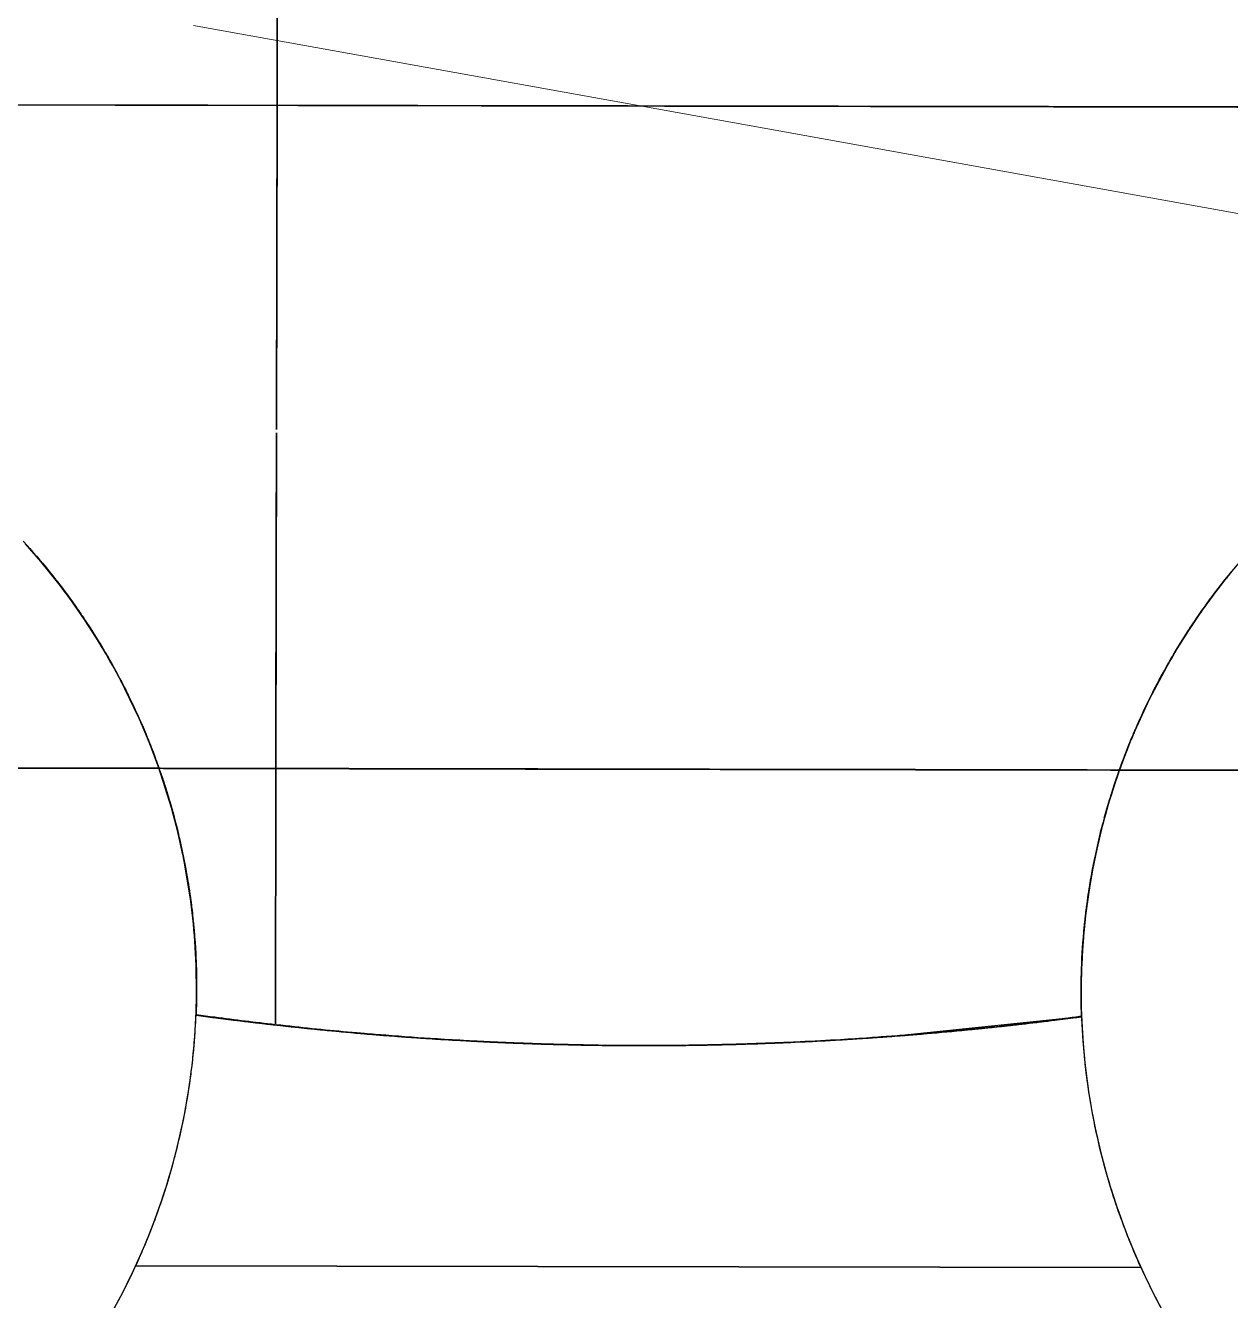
# Model space of a CAD drawing. Header units: metres. Extents: x -1147 to -802, y 5 to 567.
# Drawn here: x -995.61 to -994.52, y 508.175 to 509.328 of the extents above; entities that cross this region are included whole.
import ezdxf

# ---------------------------------------------------------------- set-up
doc = ezdxf.new("R2010")
doc.units = ezdxf.units.M
doc.layers.add('A-GENM', color=7, linetype='Continuous', lineweight=35)

# ---------------------------------------------------------------- blocks, each defined once
blk = doc.blocks.new('T2DPAA-T2D-PWA-SU-M2D-000002_dwg-40815123-DRG-2873010 - GENERAL ARRANGEMENT PLAN')
at = {"color": 7, "lineweight": 18, "true_color": 0xf0f0f0}
for p, q in [((-192.5016, 1034.9392), (-192.5351, 1035.3483)), ((-192.4275, 1034.0349), (-192.5016, 1034.9392))]:
    blk.add_line(p, q, dxfattribs=at)
blk = doc.blocks.new('T2DPAA-T2D-PWA-SU-M2D-000100_Survey_rvt-1-DRG-2873010 - GENERAL ARRANGEMENT PLAN')
at = {"color": 254, "lineweight": 18, "true_color": 0xe1e1e1, "rotation": 75.11694444444437}
blk.add_blockref('T2DPAA-T2D-PWA-SU-M2D-000002_dwg-40815123-DRG-2873010 - GENERAL ARRANGEMENT PLAN', (-45.8213, 429.4778), dxfattribs=at)
blk = doc.blocks.new('T2DPAA-T2D-C3S-RW-M2D-100010_dwg-40802999-DRG-2873010 - GENERAL ARRANGEMENT PLAN')
at = {"color": 254, "lineweight": 25, "true_color": 0xe1e1e1}
blk.add_line((27.0903, -642.1642), (26.5806, -640.2328), dxfattribs=at)
blk = doc.blocks.new('T2DPAA-T2D-PWC-RW-M2D-100010_RoadDesign_rvt-1-DRG-2873010 - GENERAL ARRANGEMENT PLAN')
at = {"color": 254, "lineweight": 18, "true_color": 0xe3e3e3, "rotation": 75.11694444444437}
blk.add_blockref('T2DPAA-T2D-C3S-RW-M2D-100010_dwg-40802999-DRG-2873010 - GENERAL ARRANGEMENT PLAN', (-1722.337, 648.0105), dxfattribs=at)
blk = doc.blocks.new('Foundations-Piles - Px-1200-66435316-DRG-2873010 - GENERAL ARRANGEMENT PLAN')
at = {"layer": 'A-GENM', "color": 9, "lineweight": 25, "true_color": 0xbebebe}
for start, end in [(90, 98.1818), (90.4895, 94.9444), (90.164, 90.4895), (85.2605, 90), (86.7848, 89.6375), (98.1818, 106.3636), (98.5825, 103.1376), (98.3596, 98.5825), (94.9444, 97.7989), (85.2605, 86.7848), (82.3965, 85.2605), (81.8182, 85.2605), (81.9684, 82.3965), (73.6364, 81.8182), (78.6446, 81.4775), (74.3033, 78.6446), (103.1376, 105.9618), (73.7727, 74.3033), (106.3636, 114.5455), (106.6753, 114.5063), (65.4545, 73.6364), (70.5164, 73.319), (66.2101, 70.5164), (114.5455, 122.7273), (115.2366, 122.3499), (114.5455, 115.2366), (65.6922, 66.2101), (122.7273, 130.9091), (122.7273, 125.0334), (122.3499, 122.7273), (125.0334, 180), (130.9091, 139.0909)]:
    blk.add_arc((0, 0), 0.6, start, end, dxfattribs=at)
at = {"layer": 'A-GENM', "color": 254, "lineweight": 25, "true_color": 0xd1d1d1}
for start, end in [(89.6375, 90), (97.7989, 98.1818), (81.4775, 81.8182), (105.9618, 106.3636), (73.319, 73.6364), (65.4545, 65.6922)]:
    blk.add_arc((0, 0), 0.6, start, end, dxfattribs=at)
blk = doc.blocks.new('Foundations-Piles - Px-1200-64673918-DRG-2873010 - GENERAL ARRANGEMENT PLAN')
at = {"layer": 'A-GENM', "color": 9, "lineweight": 25, "true_color": 0xbebebe}
for start, end in [(180, 261.0336), (319.0909, 327.2727), (324.9441, 326.8731), (320.7483, 324.9441), (319.1452, 320.7483), (310.9091, 319.0909), (316.8556, 318.9453), (312.8224, 316.8556), (310.9743, 312.6632), (304.287, 310.9091), (308.9543, 310.7377), (304.5777, 308.768), (302.7273, 304.287), (302.8036, 304.287), (304.287, 304.5777), (294.5455, 302.7273), (300.681, 302.531), (296.4918, 300.681), (294.633, 296.4729), (286.3636, 294.5455), (292.5945, 294.325), (288.4054, 292.5945), (253.6364, 261.8182), (278.1818, 286.3636), (284.5086, 286.12), (286.4625, 288.4054), (280.1511, 284.5086), (261.0336, 261.8182), (261.8182, 264.2124), (261.8182, 270), (264.2124, 268.889), (270, 278.1818), (270, 272.219), (272.219, 276.7535), (276.7535, 278.1818), (278.1818, 280.1511), (268.889, 270)]:
    blk.add_arc((0, 0), 0.6, start, end, dxfattribs=at)
at = {"layer": 'A-GENM', "color": 254, "lineweight": 25, "true_color": 0xd1d1d1}
blk.add_arc((0, 0), 0.6, 286.12, 286.3636, dxfattribs=at)
blk = doc.blocks.new('Shotcrete Adaptive v1 - 1200 Dia Pile _ 2_000 Spacing-61394272-DRG-2873010 - GENERAL ARRANGEMENT PLAN')
at = {"layer": 'A-GENM', "color": 9, "lineweight": 25, "true_color": 0xbebebe}
for p, q in [((-0.4546, 0.25), (0.4546, 0.25)), ((0.4546, 0.25), (-0.4546, 0.25))]:
    blk.add_line(p, q, dxfattribs=at)
at = {"layer": 'A-GENM', "color": 254, "lineweight": 25, "true_color": 0xd1d1d1}
blk.add_line((0.1869, 0.0442), (0.1837, 0.0444), dxfattribs=at)
at = {"layer": 'A-GENM', "color": 9, "lineweight": 25, "true_color": 0xbebebe}
for centre, radius, start, end in [((-1, 0), 0.6, 20.2506, 24.6243), ((-1, 0), 0.6, 20.2506, 24.6243), ((1, 0), 0.6, 155.3757, 156.256), ((1, 0), 0.6, 155.3757, 156.256), ((1, 0), 0.6, 156.256, 159.4284), ((1, 0), 0.6, 156.256, 159.4284), ((-1, 0), 0.6, 17.7103, 20.2506), ((-1, 0), 0.6, 17.7103, 20.2506), ((1, 0), 0.6, 159.4284, 164.1122), ((1, 0), 0.6, 159.4284, 162.8466), ((-1, 0), 0.6, 10.4552, 17.5708), ((-1, 0), 0.6, 17.1534, 17.5708), ((-1, 0), 0.6, 10.4552, 17.1534), ((1, 0), 0.6, 162.8466, 164.1122), ((1, 0), 0.6, 164.1122, 164.5901), ((1, 0), 0.6, 164.1122, 164.5901), ((1, 0), 0.6, 165.2053, 167.4341), ((1, 0), 0.6, 165.2053, 167.4341), ((1, 0), 0.6, 167.4341, 171.9769), ((1, 0), 0.6, 167.4341, 170.3175), ((-1, 0), 0.6, 9.7254, 10.4552), ((-1, 0), 0.6, 9.7254, 10.4552), ((-1, 0), 0.6, 2.2116, 9.6825), ((-1, 0), 0.6, 2.2116, 9.6825), ((1, 0), 0.6, 170.3175, 171.9769), ((1, 0), 0.6, 171.9769, 173.3931), ((1, 0), 0.6, 171.9769, 173.3931), ((1, 0), 0.6, 173.7282, 175.3656), ((1, 0), 0.6, 173.7282, 175.3656), ((1, 0), 0.6, 173.41, 173.6668), ((1, 0), 0.6, 173.41, 173.6668), ((0, -2.95), 3, 91.5342, 94.6025), ((0, -2.95), 3, 91.3583, 91.6835), ((0, -2.95), 3, 88.4658, 91.5342), ((0, -2.95), 3, 88.3166, 88.6417), ((0, -2.95), 3, 85.3975, 88.4658), ((1, 0), 0.6, 175.3656, 177.7884), ((1, 0), 0.6, 175.3656, 177.7884), ((0, -2.95), 3, 94.6025, 97.6709), ((0, -2.95), 3, 94.376, 94.7409), ((0, -2.95), 3, 85.2592, 85.6256), ((0, -2.95), 3, 82.3291, 85.3975), ((0, -2.95), 3, 97.3435, 97.6709), ((0, -2.95), 3, 82.3291, 82.6565)]:
    blk.add_arc(centre, radius, start, end, dxfattribs=at)
at = {"layer": 'A-GENM', "color": 254, "lineweight": 25, "true_color": 0xd1d1d1}
for start, end in [(92.1103, 93.2986), (91.6835, 92.1083), (91.0757, 91.3583), (90.723, 91.0757), (89.8008, 90.7115), (88.6417, 89.8008), (87.8921, 88.3166), (87.7667, 87.8901), (87.2324, 87.7667), (86.4919, 87.1964), (94.8905, 96.2933), (94.7409, 94.8881), (94.2007, 94.3743), (93.5177, 94.1924), (93.2986, 93.5084), (85.6256, 86.4279), (85.1133, 85.2592), (84.4419, 85.1097), (83.708, 84.4419), (96.3064, 97.3435), (82.6565, 83.6899)]:
    blk.add_arc((0, -2.95), 3, start, end, dxfattribs=at)
blk = doc.blocks.new('StitchPour_RS39A_05 - StitchPour_RS39A_05-60503718-DRG-2873010 - GENERAL ARRANGEMENT PLAN')
at = {"layer": 'A-GENM', "color": 253, "lineweight": 25, "true_color": 0xa3a3a3}
for points, knots in [([(109.2938, -4.762), (109.3502, -4.9756), (109.4629, -5.4027), (109.6883, -6.2568), (109.97, -7.3246), (110.3081, -8.6059), (110.6461, -9.8872), (110.9842, -11.1684), (111.2401, -12.1381), (111.3833, -12.6808), (111.4138, -12.7963)], [0, 0, 0, 0, 0.0208333, 0.0416667, 0.0833333, 0.125, 0.1666667, 0.2083333, 0.25, 0.2612735, 0.2612735, 0.2612735, 0.2612735]), ([(110.8339, -12.9504), (110.8034, -12.8347), (110.6038, -12.0783), (110.3197, -11.0016), (109.9816, -9.7203), (109.728, -8.7592), (109.4744, -7.7982), (109.2209, -6.8372), (108.9673, -5.8762), (108.7982, -5.2355), (108.7137, -4.9151)], [0.7387138, 0.7387138, 0.7387138, 0.7387138, 0.75, 0.8125, 0.84375, 0.875, 0.90625, 0.9375, 0.96875, 1, 1, 1, 1])]:
    blk.add_open_spline(points, degree=3, knots=knots, dxfattribs=at)
at = {"layer": 'A-GENM', "color": 9, "lineweight": 25, "true_color": 0xbebebe}
for points in [[(110.6461, -9.8872), (110.6532, -9.9139), (110.6603, -9.9406), (110.6673, -9.9673)], [(110.0661, -10.0406), (110.0703, -10.0567), (110.0746, -10.0728), (110.0788, -10.0889)], [(110.1161, -10.2301), (110.2121, -10.5941), (110.3082, -10.958), (110.4042, -11.322)], [(110.8807, -10.7759), (110.9152, -10.9067), (110.9497, -11.0376), (110.9842, -11.1684)]]:
    blk.add_open_spline(points, degree=3, dxfattribs=at)
at = {"layer": 'A-GENM', "color": 253, "lineweight": 25, "true_color": 0xa3a3a3}
for points in [[(110.6673, -9.9673), (110.7384, -10.2369), (110.8095, -10.5064), (110.8807, -10.7759)], [(110.0788, -10.0889), (110.0913, -10.136), (110.1037, -10.1831), (110.1161, -10.2301)]]:
    blk.add_open_spline(points, degree=3, dxfattribs=at)
blk = doc.blocks.new('T2DPAA-T2D-C3S-RS-M3D-100334_rvt-1-DRG-2873010 - GENERAL ARRANGEMENT PLAN')
at = {"layer": 'A-GENM', "color": 9, "lineweight": 25, "true_color": 0xbebebe}
for p, q in [((-1095.8124, 509.2558), (-1095.8121, 509.4558)), ((-1095.8121, 509.4558), (-1095.8124, 509.2558)), ((-1095.813, 508.9625), (-1095.8124, 509.2558)), ((-1095.8124, 509.2558), (-1095.813, 508.9625)), ((-1095.8135, 508.6558), (-1095.813, 508.9595)), ((-1095.813, 508.9595), (-1095.8135, 508.6558)), ((-1096.026, 508.8432), (-1096.0399, 508.8592)), ((-1094.9507, 508.8321), (-1094.9277, 508.8587)), ((-1096.0097, 508.823), (-1096.026, 508.8432)), ((-1095.9989, 508.8085), (-1096.0097, 508.823)), ((-1094.9586, 508.822), (-1094.9536, 508.8284)), ((-1094.9536, 508.8284), (-1094.9508, 508.8318)), ((-1094.9805, 508.7921), (-1094.9603, 508.8199)), ((-1095.9868, 508.7911), (-1095.9989, 508.8085)), ((-1095.9762, 508.7748), (-1095.9862, 508.7902)), ((-1095.0004, 508.761), (-1094.9805, 508.7921)), ((-1095.0234, 508.7187), (-1095.0053, 508.7525)), ((-1095.0053, 508.7525), (-1095.0017, 508.7587)), ((-1095.9374, 508.7018), (-1095.9543, 508.7366)), ((-1095.8134, 508.7223), (-1095.8134, 508.6884)), ((-1095.8134, 508.6884), (-1095.8134, 508.7223)), ((-1095.0396, 508.683), (-1095.0234, 508.7187)), ((-1095.0419, 508.6772), (-1095.0396, 508.683)), ((-1095.0504, 508.6549), (-1095.0419, 508.6772)), ((-1095.9193, 508.6564), (-1095.9203, 508.6592)), ((-1095.9079, 508.6204), (-1095.9193, 508.6564)), ((-1095.8135, 508.6558), (-1095.8139, 508.425)), ((-1095.8139, 508.425), (-1095.8135, 508.6558)), ((-1095.8139, 508.425), (-1095.8135, 508.6558)), ((-1095.8135, 508.6558), (-1095.8139, 508.425)), ((-1095.0555, 508.6398), (-1095.0504, 508.6549)), ((-1095.0641, 508.6113), (-1095.0555, 508.6398)), ((-1095.0659, 508.6045), (-1095.065, 508.6076)), ((-1095.8906, 508.5376), (-1095.8974, 508.5775)), ((-1095.0816, 508.5193), (-1095.0762, 508.557)), ((-1095.8856, 508.4794), (-1095.8863, 508.4939)), ((-1095.8852, 508.4532), (-1095.8855, 508.4776)), ((-1095.085, 508.438), (-1095.0849, 508.4718)), ((-1095.8857, 508.4328), (-1095.8852, 508.4532)), ((-1095.8498, 508.4281), (-1095.8857, 508.4328)), ((-1095.2564, 508.4136), (-1095.0848, 508.4314)), ((-1095.0848, 508.4314), (-1095.0849, 508.4347)), ((-1095.8139, 508.4239), (-1095.8498, 508.4281)), ((-1095.8139, 508.4239), (-1095.7758, 508.4199)), ((-1095.7758, 508.4199), (-1095.6722, 508.4114)), ((-1095.6722, 508.4114), (-1095.6318, 508.4091)), ((-1095.6318, 508.4091), (-1095.6022, 508.4077)), ((-1095.6022, 508.4077), (-1095.4957, 508.4053)), ((-1095.4957, 508.4053), (-1095.4491, 508.4054)), ((-1095.4491, 508.4054), (-1095.4289, 508.4057)), ((-1095.4289, 508.4057), (-1095.3126, 508.4099)), ((-1095.3126, 508.4099), (-1095.2665, 508.4128)), ((-1095.2665, 508.4128), (-1095.2564, 508.4136))]:
    blk.add_line(p, q, dxfattribs=at)
at = {"layer": 'A-GENM', "color": 254, "lineweight": 25, "true_color": 0xd1d1d1}
for p, q in [((-1095.8123, 509.3563), (-1095.8124, 509.2558)), ((-1095.8124, 509.2558), (-1095.8123, 509.3563)), ((-1095.813, 508.9595), (-1095.813, 508.9214)), ((-1095.813, 508.9214), (-1095.813, 508.9595)), ((-1095.8132, 508.7999), (-1095.8134, 508.7223)), ((-1095.8134, 508.7223), (-1095.8132, 508.7999)), ((-1095.8134, 508.6884), (-1095.8135, 508.657)), ((-1095.8135, 508.657), (-1095.8134, 508.6884))]:
    blk.add_line(p, q, dxfattribs=at)
at = {"layer": 'A-GENM', "color": 254, "lineweight": 25, "true_color": 0xd1d1d1, "flags": 128}
for points in [[(-1095.8124, 509.2558), (-1095.8127, 509.1232), (-1095.8129, 508.9644)], [(-1095.8129, 508.9644), (-1095.8127, 509.1232), (-1095.8124, 509.2558)], [(-1095.813, 508.9213), (-1095.8131, 508.8901), (-1095.8132, 508.8018)], [(-1095.8132, 508.8018), (-1095.8131, 508.8901), (-1095.813, 508.9213)]]:
    blk.add_lwpolyline(points, dxfattribs=at)
at = {"layer": 'A-GENM', "color": 9, "lineweight": 25, "true_color": 0xbebebe, "flags": 128}
for points in [[(-1095.9551, 508.7382), (-1095.9635, 508.7535), (-1095.9762, 508.7748)], [(-1095.9203, 508.6592), (-1095.9274, 508.6782), (-1095.9366, 508.7)], [(-1095.8975, 508.5777), (-1095.9021, 508.5986), (-1095.9079, 508.6204)], [(-1095.0762, 508.557), (-1095.0676, 508.5975), (-1095.0663, 508.6026)], [(-1095.8863, 508.4939), (-1095.8881, 508.5163), (-1095.8906, 508.5376)], [(-1095.0849, 508.4718), (-1095.082, 508.5151), (-1095.0816, 508.5193)]]:
    blk.add_lwpolyline(points, dxfattribs=at)
at = {"layer": 'A-GENM', "color": 254, "lineweight": 25, "true_color": 0xd1d1d1}
for points in [[(-1096.0153, 508.8301), (-1096.0229, 508.8398), (-1096.0309, 508.8492), (-1096.0391, 508.8583)], [(-1096.0114, 508.8252), (-1096.0127, 508.8269), (-1096.014, 508.8285), (-1096.0153, 508.8301)], [(-1096.0066, 508.8189), (-1096.0082, 508.8211), (-1096.0098, 508.8231), (-1096.0114, 508.8252)], [(-1094.9564, 508.8249), (-1094.9583, 508.8224), (-1094.9603, 508.82), (-1094.9622, 508.8175)], [(-1095.99, 508.7958), (-1095.9953, 508.8036), (-1096.0009, 508.8114), (-1096.0066, 508.8189)], [(-1095.9671, 508.7597), (-1095.9738, 508.7711), (-1095.9808, 508.7822), (-1095.9881, 508.7931)], [(-1094.9964, 508.7675), (-1094.9971, 508.7664), (-1094.9979, 508.7652), (-1094.9986, 508.764)], [(-1095.9647, 508.7555), (-1095.9655, 508.7569), (-1095.9663, 508.7583), (-1095.9671, 508.7597)], [(-1095.9613, 508.7494), (-1095.9624, 508.7515), (-1095.9635, 508.7535), (-1095.9647, 508.7555)], [(-1095.0038, 508.7551), (-1095.0052, 508.7527), (-1095.0066, 508.7503), (-1095.008, 508.7479)], [(-1095.9469, 508.7222), (-1095.9515, 508.7314), (-1095.9563, 508.7405), (-1095.9613, 508.7494)], [(-1095.0086, 508.7468), (-1095.0129, 508.739), (-1095.0171, 508.7311), (-1095.0212, 508.7232)], [(-1095.9295, 508.6833), (-1095.9343, 508.6952), (-1095.9396, 508.707), (-1095.9452, 508.7187)], [(-1095.0212, 508.7232), (-1095.0263, 508.7129), (-1095.0312, 508.7024), (-1095.0358, 508.6918)], [(-1095.9281, 508.6798), (-1095.9285, 508.681), (-1095.929, 508.6821), (-1095.9295, 508.6833)], [(-1095.0391, 508.684), (-1095.0398, 508.6825), (-1095.0404, 508.6809), (-1095.041, 508.6794)], [(-1095.0378, 508.6871), (-1095.0383, 508.6861), (-1095.0387, 508.685), (-1095.0391, 508.684)], [(-1095.0358, 508.6918), (-1095.0365, 508.6902), (-1095.0372, 508.6887), (-1095.0378, 508.6871)], [(-1095.926, 508.6745), (-1095.9267, 508.6763), (-1095.9274, 508.6781), (-1095.9281, 508.6798)], [(-1095.9192, 508.6561), (-1095.9214, 508.6623), (-1095.9236, 508.6684), (-1095.926, 508.6745)], [(-1095.0436, 508.6728), (-1095.046, 508.6668), (-1095.0483, 508.6607), (-1095.0505, 508.6546)], [(-1095.041, 508.6794), (-1095.0419, 508.6772), (-1095.0428, 508.675), (-1095.0436, 508.6728)], [(-1095.9148, 508.6432), (-1095.9162, 508.6475), (-1095.9177, 508.6518), (-1095.9192, 508.6561)], [(-1095.0505, 508.6546), (-1095.0518, 508.651), (-1095.053, 508.6473), (-1095.0542, 508.6437)], [(-1095.903, 508.6022), (-1095.9061, 508.6146), (-1095.9096, 508.6268), (-1095.9134, 508.6389)], [(-1095.0542, 508.6437), (-1095.0578, 508.633), (-1095.0611, 508.6221), (-1095.0641, 508.6112)], [(-1095.9024, 508.5998), (-1095.9026, 508.6006), (-1095.9028, 508.6014), (-1095.903, 508.6022)], [(-1095.0664, 508.6024), (-1095.0667, 508.6013), (-1095.067, 508.6002), (-1095.0672, 508.5991)], [(-1095.0655, 508.6059), (-1095.0658, 508.6047), (-1095.0661, 508.6036), (-1095.0664, 508.6024)], [(-1095.9014, 508.5957), (-1095.9017, 508.597), (-1095.9021, 508.5984), (-1095.9024, 508.5998)], [(-1095.0685, 508.5939), (-1095.0712, 508.5828), (-1095.0735, 508.5716), (-1095.0756, 508.5603)], [(-1095.0672, 508.5991), (-1095.0677, 508.5974), (-1095.0681, 508.5956), (-1095.0685, 508.5939)], [(-1095.8933, 508.5555), (-1095.8935, 508.5565), (-1095.8937, 508.5576), (-1095.8938, 508.5586)], [(-1095.8883, 508.5183), (-1095.8896, 508.5307), (-1095.8913, 508.5431), (-1095.8933, 508.5555)], [(-1095.0756, 508.5603), (-1095.0776, 508.5494), (-1095.0792, 508.5384), (-1095.0806, 508.5275)], [(-1095.0813, 508.5216), (-1095.0814, 508.5203), (-1095.0816, 508.519), (-1095.0817, 508.5177)], [(-1095.0806, 508.5275), (-1095.0808, 508.5255), (-1095.0811, 508.5236), (-1095.0813, 508.5216)], [(-1095.8879, 508.5145), (-1095.888, 508.5153), (-1095.8881, 508.5161), (-1095.8882, 508.5169)], [(-1095.8855, 508.4757), (-1095.8859, 508.4887), (-1095.8867, 508.5016), (-1095.8879, 508.5145)], [(-1095.0822, 508.5128), (-1095.0835, 508.5001), (-1095.0843, 508.4874), (-1095.0848, 508.4747)], [(-1095.0819, 508.5159), (-1095.082, 508.5149), (-1095.0821, 508.5138), (-1095.0822, 508.5128)], [(-1095.8854, 508.4728), (-1095.8854, 508.4738), (-1095.8854, 508.4748), (-1095.8855, 508.4757)], [(-1095.0848, 508.4747), (-1095.0852, 508.4639), (-1095.0853, 508.453), (-1095.0851, 508.4422)], [(-1095.8857, 508.4331), (-1095.8852, 508.4454), (-1095.8851, 508.4577), (-1095.8853, 508.47)], [(-1095.8853, 508.47), (-1095.8853, 508.4709), (-1095.8854, 508.4719), (-1095.8854, 508.4728)], [(-1095.0851, 508.4422), (-1095.0851, 508.4413), (-1095.085, 508.4405), (-1095.085, 508.4396)], [(-1095.8687, 508.4308), (-1095.8743, 508.4315), (-1095.88, 508.4323), (-1095.8857, 508.4331)], [(-1095.8141, 508.4241), (-1095.8323, 508.4262), (-1095.8505, 508.4284), (-1095.8687, 508.4308)], [(-1095.1018, 508.4294), (-1095.1203, 508.427), (-1095.1388, 508.4249), (-1095.1573, 508.4228)], [(-1095.0986, 508.4298), (-1095.0997, 508.4297), (-1095.1007, 508.4296), (-1095.1018, 508.4294)], [(-1095.0848, 508.4317), (-1095.0894, 508.431), (-1095.094, 508.4304), (-1095.0986, 508.4298)], [(-1095.0849, 508.436), (-1095.0849, 508.4345), (-1095.0848, 508.4331), (-1095.0848, 508.4317)], [(-1095.8048, 508.4231), (-1095.8076, 508.4234), (-1095.8104, 508.4237), (-1095.8132, 508.424)], [(-1095.7405, 508.4167), (-1095.762, 508.4186), (-1095.7834, 508.4207), (-1095.8048, 508.4231)], [(-1095.1573, 508.4228), (-1095.1815, 508.4202), (-1095.2057, 508.4178), (-1095.23, 508.4158)], [(-1095.7332, 508.4161), (-1095.7356, 508.4163), (-1095.7381, 508.4165), (-1095.7405, 508.4167)], [(-1095.7141, 508.4145), (-1095.7204, 508.415), (-1095.7268, 508.4155), (-1095.7332, 508.4161)], [(-1095.6677, 508.4112), (-1095.6832, 508.4122), (-1095.6986, 508.4133), (-1095.7141, 508.4145)], [(-1095.6404, 508.4096), (-1095.6495, 508.4101), (-1095.6586, 508.4106), (-1095.6677, 508.4112)], [(-1095.6318, 508.4091), (-1095.6347, 508.4093), (-1095.6376, 508.4094), (-1095.6404, 508.4096)], [(-1095.6233, 508.4087), (-1095.626, 508.4088), (-1095.6287, 508.409), (-1095.6314, 508.4091)], [(-1095.5948, 508.4075), (-1095.6043, 508.4078), (-1095.6138, 508.4082), (-1095.6233, 508.4087)], [(-1095.5734, 508.4067), (-1095.5805, 508.4069), (-1095.5876, 508.4072), (-1095.5948, 508.4075)], [(-1095.5564, 508.4062), (-1095.5621, 508.4064), (-1095.5677, 508.4065), (-1095.5734, 508.4067)], [(-1095.5218, 508.4055), (-1095.5333, 508.4057), (-1095.5448, 508.4059), (-1095.5564, 508.4062)], [(-1095.4487, 508.4054), (-1095.4731, 508.4051), (-1095.4974, 508.4052), (-1095.5218, 508.4055)], [(-1095.4142, 508.406), (-1095.4257, 508.4057), (-1095.4372, 508.4055), (-1095.4487, 508.4054)], [(-1095.3971, 508.4064), (-1095.4028, 508.4062), (-1095.4085, 508.4061), (-1095.4142, 508.406)], [(-1095.3757, 508.4071), (-1095.3829, 508.4068), (-1095.39, 508.4066), (-1095.3971, 508.4064)], [(-1095.3028, 508.4105), (-1095.3271, 508.4091), (-1095.3514, 508.4079), (-1095.3757, 508.4071)], [(-1095.2763, 508.4122), (-1095.2851, 508.4116), (-1095.294, 508.4111), (-1095.3028, 508.4105)], [(-1095.2662, 508.4129), (-1095.2695, 508.4127), (-1095.2729, 508.4125), (-1095.2763, 508.4122)], [(-1095.2564, 508.4137), (-1095.2596, 508.4134), (-1095.2627, 508.4132), (-1095.2659, 508.413)], [(-1095.2373, 508.4152), (-1095.2436, 508.4147), (-1095.25, 508.4142), (-1095.2563, 508.4137)], [(-1095.23, 508.4158), (-1095.2324, 508.4156), (-1095.2349, 508.4154), (-1095.2373, 508.4152)]]:
    blk.add_open_spline(points, degree=3, dxfattribs=at)
at = {"layer": 'A-GENM', "color": 9, "lineweight": 25, "true_color": 0xbebebe}
for points, knots in [([(-1096.0391, 508.8583), (-1096.0309, 508.8492), (-1096.0216, 508.8382), (-1096.0127, 508.8269), (-1096.0114, 508.8252)], [-0.57193452, -0.57193452, -0.57193452, -0.57193452, -0.52631579, -0.51867926, -0.51867926, -0.51867926, -0.51867926]), ([(-1095.9881, 508.7931), (-1095.9808, 508.7822), (-1095.9729, 508.7697), (-1095.9655, 508.7569), (-1095.9647, 508.7555)], [-0.46967246, -0.46967246, -0.46967246, -0.46967246, -0.42105263, -0.41495973, -0.41495973, -0.41495973, -0.41495973]), ([(-1095.0358, 508.6918), (-1095.0284, 508.709), (-1095.0194, 508.7274), (-1095.0094, 508.7453), (-1095.0086, 508.7468)], [-0.76168529, -0.76168529, -0.76168529, -0.76168529, -0.71153846, -0.70682672, -0.70682672, -0.70682672, -0.70682672]), ([(-1095.947, 508.7224), (-1095.9462, 508.7206), (-1095.9452, 508.7185), (-1095.9442, 508.7164), (-1095.944, 508.7161)], [0.724655756, 0.724655756, 0.724655756, 0.724655756, 0.73, 0.731090102, 0.731090102, 0.731090102, 0.731090102]), ([(-1095.9128, 508.6369), (-1095.9116, 508.6333), (-1095.908, 508.6213), (-1095.9047, 508.6092), (-1095.9026, 508.6007)], [0.80953252, 0.80953252, 0.80953252, 0.80953252, 0.82, 0.84414107, 0.84414107, 0.84414107, 0.84414107]), ([(-1095.0806, 508.5275), (-1095.0801, 508.5313), (-1095.0787, 508.5423), (-1095.0769, 508.5532), (-1095.0756, 508.5603)], [-0.9142908, -0.9142908, -0.9142908, -0.9142908, -0.90384615, -0.88461538, -0.88461538, -0.88461538, -0.88461538]), ([(-1095.8931, 508.5541), (-1095.8918, 508.5462), (-1095.8901, 508.5347), (-1095.8888, 508.5232), (-1095.8885, 508.5196)], [0.88789102, 0.88789102, 0.88789102, 0.88789102, 0.91, 0.92, 0.92, 0.92, 0.92])]:
    blk.add_open_spline(points, degree=3, knots=knots, dxfattribs=at)
for points in [[(-1096.0385, 508.8576), (-1096.0322, 508.8505), (-1096.026, 508.8434), (-1096.0201, 508.8361)], [(-1096.0201, 508.8361), (-1096.0176, 508.833), (-1096.0151, 508.8299), (-1096.0127, 508.8268)], [(-1094.956, 508.8254), (-1094.9539, 508.828), (-1094.9518, 508.8307), (-1094.9497, 508.8333)], [(-1094.9511, 508.8315), (-1094.9508, 508.8319), (-1094.9505, 508.8323), (-1094.9501, 508.8327)], [(-1096.0127, 508.8268), (-1096.0104, 508.8239), (-1096.0082, 508.8211), (-1096.0061, 508.8182)], [(-1096.0114, 508.8252), (-1096.0098, 508.8231), (-1096.0082, 508.8211), (-1096.0066, 508.8189)], [(-1094.9623, 508.8173), (-1094.9602, 508.82), (-1094.9581, 508.8227), (-1094.956, 508.8254)], [(-1094.9622, 508.8175), (-1094.9603, 508.82), (-1094.9583, 508.8224), (-1094.9564, 508.8249)], [(-1094.9564, 508.8249), (-1094.9547, 508.8271), (-1094.9529, 508.8293), (-1094.9511, 508.8315)], [(-1096.0066, 508.8189), (-1096.0009, 508.8114), (-1095.9953, 508.8036), (-1095.99, 508.7958)], [(-1096.0061, 508.8182), (-1096.0019, 508.8127), (-1095.9978, 508.8071), (-1095.9939, 508.8014)], [(-1094.997, 508.7666), (-1094.9863, 508.7841), (-1094.9747, 508.801), (-1094.9623, 508.8173)], [(-1094.9964, 508.7675), (-1094.9858, 508.7847), (-1094.9744, 508.8014), (-1094.9622, 508.8175)], [(-1095.9929, 508.8), (-1095.9921, 508.7989), (-1095.9913, 508.7977), (-1095.9905, 508.7966)], [(-1095.9905, 508.7966), (-1095.9898, 508.7956), (-1095.9892, 508.7947), (-1095.9886, 508.7937)], [(-1095.9885, 508.7936), (-1095.9877, 508.7924), (-1095.9869, 508.7913), (-1095.9862, 508.7902)], [(-1095.9862, 508.7902), (-1095.9806, 508.7819), (-1095.9753, 508.7735), (-1095.9702, 508.765)], [(-1095.9702, 508.765), (-1095.9686, 508.7623), (-1095.9671, 508.7596), (-1095.9655, 508.7569)], [(-1095.0038, 508.7551), (-1095.0022, 508.7579), (-1095.0006, 508.7607), (-1094.9989, 508.7635)], [(-1094.9986, 508.764), (-1094.9979, 508.7652), (-1094.9971, 508.7664), (-1094.9964, 508.7675)], [(-1095.9655, 508.7569), (-1095.9638, 508.7541), (-1095.9622, 508.7512), (-1095.9606, 508.7482)], [(-1095.9647, 508.7555), (-1095.9635, 508.7535), (-1095.9624, 508.7515), (-1095.9613, 508.7494)], [(-1095.0082, 508.7475), (-1095.0067, 508.7502), (-1095.0051, 508.7529), (-1095.0036, 508.7556)], [(-1095.008, 508.7479), (-1095.0066, 508.7503), (-1095.0052, 508.7527), (-1095.0038, 508.7551)], [(-1095.0036, 508.7556), (-1095.0022, 508.7579), (-1095.0009, 508.7602), (-1094.9995, 508.7625)], [(-1095.9613, 508.7494), (-1095.9563, 508.7405), (-1095.9515, 508.7314), (-1095.947, 508.7222)], [(-1095.9598, 508.7469), (-1095.9562, 508.7403), (-1095.9527, 508.7336), (-1095.9493, 508.7269)], [(-1095.0361, 508.6912), (-1095.0279, 508.7102), (-1095.0187, 508.7288), (-1095.0086, 508.7468)], [(-1095.9493, 508.7269), (-1095.9485, 508.7254), (-1095.9478, 508.7239), (-1095.947, 508.7224)], [(-1095.9452, 508.7187), (-1095.9391, 508.7059), (-1095.9333, 508.693), (-1095.9281, 508.6798)], [(-1095.944, 508.7161), (-1095.9395, 508.7066), (-1095.9352, 508.6971), (-1095.9312, 508.6874)], [(-1095.9312, 508.6874), (-1095.9303, 508.6853), (-1095.9294, 508.6832), (-1095.9286, 508.6811)], [(-1095.041, 508.6794), (-1095.0404, 508.6809), (-1095.0398, 508.6825), (-1095.0391, 508.684)], [(-1095.0409, 508.6797), (-1095.0401, 508.6816), (-1095.0394, 508.6834), (-1095.0386, 508.6852)], [(-1095.0391, 508.684), (-1095.0387, 508.685), (-1095.0383, 508.6861), (-1095.0378, 508.6871)], [(-1095.0378, 508.6871), (-1095.0372, 508.6887), (-1095.0365, 508.6902), (-1095.0358, 508.6918)], [(-1095.0377, 508.6874), (-1095.0371, 508.6887), (-1095.0366, 508.6899), (-1095.0361, 508.6912)], [(-1095.9286, 508.6811), (-1095.9275, 508.6784), (-1095.9264, 508.6757), (-1095.9254, 508.673)], [(-1095.9281, 508.6798), (-1095.9274, 508.678), (-1095.9267, 508.6763), (-1095.926, 508.6745)], [(-1095.926, 508.6745), (-1095.9236, 508.6684), (-1095.9214, 508.6623), (-1095.9192, 508.6561)], [(-1095.9254, 508.673), (-1095.9232, 508.6674), (-1095.9212, 508.6618), (-1095.9192, 508.6561)], [(-1095.0505, 508.6546), (-1095.0483, 508.6607), (-1095.046, 508.6668), (-1095.0436, 508.6728)], [(-1095.0505, 508.6546), (-1095.0483, 508.6605), (-1095.0461, 508.6665), (-1095.0438, 508.6724)], [(-1095.0438, 508.6724), (-1095.0428, 508.6749), (-1095.0419, 508.6773), (-1095.0409, 508.6797)], [(-1095.0436, 508.6728), (-1095.0428, 508.675), (-1095.0419, 508.6772), (-1095.041, 508.6794)], [(-1095.9192, 508.6561), (-1095.9177, 508.6518), (-1095.9162, 508.6475), (-1095.9148, 508.6432)], [(-1095.9192, 508.6561), (-1095.9176, 508.6517), (-1095.9161, 508.6472), (-1095.9146, 508.6427)], [(-1095.0542, 508.6437), (-1095.053, 508.6473), (-1095.0518, 508.651), (-1095.0505, 508.6546)], [(-1095.0539, 508.6447), (-1095.0528, 508.648), (-1095.0516, 508.6513), (-1095.0505, 508.6546)], [(-1095.9146, 508.6427), (-1095.914, 508.6408), (-1095.9134, 508.6388), (-1095.9128, 508.6369)], [(-1095.9134, 508.6389), (-1095.9096, 508.6268), (-1095.9061, 508.6146), (-1095.903, 508.6022)], [(-1095.0642, 508.6109), (-1095.0611, 508.6223), (-1095.0576, 508.6335), (-1095.0539, 508.6447)], [(-1095.0641, 508.6112), (-1095.0611, 508.6221), (-1095.0578, 508.633), (-1095.0542, 508.6437)], [(-1095.903, 508.6022), (-1095.9028, 508.6014), (-1095.9026, 508.6006), (-1095.9024, 508.5998)], [(-1095.0672, 508.5994), (-1095.0669, 508.6006), (-1095.0665, 508.6019), (-1095.0662, 508.6031)], [(-1095.0672, 508.5991), (-1095.067, 508.6002), (-1095.0667, 508.6013), (-1095.0664, 508.6024)], [(-1095.0664, 508.6024), (-1095.0661, 508.6036), (-1095.0658, 508.6047), (-1095.0655, 508.6059)], [(-1095.0662, 508.6031), (-1095.066, 508.6041), (-1095.0657, 508.6051), (-1095.0654, 508.6061)], [(-1095.9026, 508.6007), (-1095.9021, 508.5985), (-1095.9016, 508.5963), (-1095.9011, 508.5941)], [(-1095.9024, 508.5998), (-1095.9021, 508.5984), (-1095.9017, 508.597), (-1095.9014, 508.5957)], [(-1095.9014, 508.5957), (-1095.8987, 508.584), (-1095.8962, 508.5723), (-1095.8942, 508.5605)], [(-1095.9011, 508.5941), (-1095.8984, 508.5826), (-1095.896, 508.571), (-1095.894, 508.5593)], [(-1095.0756, 508.5603), (-1095.0736, 508.5716), (-1095.0712, 508.5828), (-1095.0685, 508.5939)], [(-1095.0755, 508.5608), (-1095.0735, 508.5718), (-1095.0712, 508.5827), (-1095.0686, 508.5935)], [(-1095.0686, 508.5935), (-1095.0681, 508.5955), (-1095.0677, 508.5974), (-1095.0672, 508.5994)], [(-1095.0685, 508.5939), (-1095.0681, 508.5956), (-1095.0677, 508.5974), (-1095.0672, 508.5991)], [(-1095.894, 508.5593), (-1095.8937, 508.5576), (-1095.8934, 508.5559), (-1095.8931, 508.5541)], [(-1095.8939, 508.5586), (-1095.8937, 508.5576), (-1095.8935, 508.5565), (-1095.8933, 508.5555)], [(-1095.8933, 508.5555), (-1095.8913, 508.5431), (-1095.8896, 508.5307), (-1095.8883, 508.5183)], [(-1095.0806, 508.5274), (-1095.0792, 508.5386), (-1095.0775, 508.5497), (-1095.0755, 508.5608)], [(-1095.0817, 508.5179), (-1095.0816, 508.5192), (-1095.0814, 508.5204), (-1095.0813, 508.5217)], [(-1095.0817, 508.5177), (-1095.0816, 508.519), (-1095.0814, 508.5203), (-1095.0813, 508.5216)], [(-1095.0813, 508.5216), (-1095.0811, 508.5236), (-1095.0808, 508.5255), (-1095.0806, 508.5275)], [(-1095.0813, 508.5217), (-1095.0811, 508.5236), (-1095.0808, 508.5255), (-1095.0806, 508.5274)], [(-1095.8882, 508.5174), (-1095.8881, 508.5161), (-1095.888, 508.5148), (-1095.8878, 508.5134)], [(-1095.8882, 508.5169), (-1095.8881, 508.5161), (-1095.888, 508.5153), (-1095.8879, 508.5145)], [(-1095.8879, 508.5145), (-1095.8867, 508.5016), (-1095.8859, 508.4887), (-1095.8855, 508.4757)], [(-1095.8878, 508.5134), (-1095.8866, 508.5002), (-1095.8858, 508.487), (-1095.8854, 508.4737)], [(-1095.0848, 508.4747), (-1095.0844, 508.4874), (-1095.0835, 508.5001), (-1095.0822, 508.5128)], [(-1095.0848, 508.4747), (-1095.0844, 508.4873), (-1095.0835, 508.5), (-1095.0823, 508.5126)], [(-1095.0823, 508.5126), (-1095.0821, 508.5137), (-1095.082, 508.5149), (-1095.0819, 508.516)], [(-1095.0822, 508.5128), (-1095.0821, 508.5138), (-1095.082, 508.5149), (-1095.0819, 508.5159)], [(-1095.8855, 508.4757), (-1095.8854, 508.4748), (-1095.8854, 508.4738), (-1095.8854, 508.4728)], [(-1095.0851, 508.4422), (-1095.0853, 508.453), (-1095.0852, 508.4639), (-1095.0848, 508.4747)], [(-1095.0851, 508.4423), (-1095.0853, 508.4531), (-1095.0852, 508.4639), (-1095.0848, 508.4747)], [(-1095.8853, 508.47), (-1095.8851, 508.4577), (-1095.8852, 508.4454), (-1095.8857, 508.4331)], [(-1095.8853, 508.4696), (-1095.8851, 508.4573), (-1095.8852, 508.445), (-1095.8857, 508.4328)], [(-1095.8854, 508.4729), (-1095.8854, 508.4718), (-1095.8853, 508.4707), (-1095.8853, 508.4696)], [(-1095.8854, 508.4728), (-1095.8854, 508.4719), (-1095.8853, 508.4709), (-1095.8853, 508.47)], [(-1095.085, 508.4397), (-1095.085, 508.4406), (-1095.0851, 508.4414), (-1095.0851, 508.4423)], [(-1095.085, 508.4396), (-1095.085, 508.4405), (-1095.0851, 508.4413), (-1095.0851, 508.4422)], [(-1095.8857, 508.4331), (-1095.88, 508.4323), (-1095.8743, 508.4315), (-1095.8687, 508.4308)], [(-1095.8857, 508.4328), (-1095.8737, 508.4312), (-1095.8618, 508.4296), (-1095.8498, 508.4281)], [(-1095.8687, 508.4308), (-1095.8505, 508.4284), (-1095.8323, 508.4262), (-1095.8141, 508.4241)], [(-1095.1573, 508.4226), (-1095.1331, 508.4253), (-1095.1089, 508.4282), (-1095.0848, 508.4314)], [(-1095.1573, 508.4228), (-1095.1388, 508.4249), (-1095.1203, 508.427), (-1095.1018, 508.4294)], [(-1095.1018, 508.4294), (-1095.1007, 508.4296), (-1095.0997, 508.4297), (-1095.0986, 508.4298)], [(-1095.0986, 508.4298), (-1095.094, 508.4304), (-1095.0894, 508.431), (-1095.0848, 508.4317)], [(-1095.0848, 508.4317), (-1095.0848, 508.4331), (-1095.0849, 508.4345), (-1095.0849, 508.436)], [(-1095.0848, 508.4314), (-1095.0848, 508.4329), (-1095.0849, 508.4344), (-1095.0849, 508.4359)], [(-1095.8498, 508.4281), (-1095.8379, 508.4266), (-1095.8259, 508.4252), (-1095.8139, 508.4239)], [(-1095.8139, 508.4239), (-1095.7897, 508.4212), (-1095.7654, 508.4188), (-1095.7412, 508.4166)], [(-1095.8132, 508.424), (-1095.8104, 508.4237), (-1095.8076, 508.4234), (-1095.8048, 508.4231)], [(-1095.8048, 508.4231), (-1095.7834, 508.4207), (-1095.762, 508.4186), (-1095.7405, 508.4167)], [(-1095.2301, 508.4157), (-1095.2058, 508.4177), (-1095.1816, 508.42), (-1095.1573, 508.4226)], [(-1095.23, 508.4158), (-1095.2057, 508.4178), (-1095.1815, 508.4202), (-1095.1573, 508.4228)], [(-1095.7412, 508.4166), (-1095.7375, 508.4163), (-1095.7339, 508.416), (-1095.7303, 508.4157)], [(-1095.7405, 508.4167), (-1095.7381, 508.4165), (-1095.7356, 508.4163), (-1095.7332, 508.4161)], [(-1095.7332, 508.4161), (-1095.7268, 508.4155), (-1095.7204, 508.415), (-1095.7141, 508.4145)], [(-1095.7303, 508.4157), (-1095.7264, 508.4154), (-1095.7225, 508.4151), (-1095.7185, 508.4147)], [(-1095.7185, 508.4147), (-1095.7018, 508.4134), (-1095.685, 508.4122), (-1095.6683, 508.4112)], [(-1095.7141, 508.4145), (-1095.6986, 508.4133), (-1095.6832, 508.4122), (-1095.6677, 508.4112)], [(-1095.6683, 508.4112), (-1095.6586, 508.4105), (-1095.6488, 508.41), (-1095.6391, 508.4095)], [(-1095.6677, 508.4112), (-1095.6586, 508.4106), (-1095.6495, 508.4101), (-1095.6404, 508.4096)], [(-1095.6404, 508.4096), (-1095.6376, 508.4094), (-1095.6347, 508.4093), (-1095.6318, 508.4091)], [(-1095.6391, 508.4095), (-1095.6367, 508.4093), (-1095.6343, 508.4092), (-1095.6318, 508.4091)], [(-1095.6314, 508.4091), (-1095.6287, 508.409), (-1095.626, 508.4088), (-1095.6233, 508.4087)], [(-1095.6314, 508.4091), (-1095.6291, 508.409), (-1095.6268, 508.4088), (-1095.6245, 508.4087)], [(-1095.6245, 508.4087), (-1095.6148, 508.4083), (-1095.605, 508.4078), (-1095.5953, 508.4075)], [(-1095.6233, 508.4087), (-1095.6138, 508.4082), (-1095.6043, 508.4078), (-1095.5948, 508.4075)], [(-1095.5953, 508.4075), (-1095.5878, 508.4072), (-1095.5804, 508.4069), (-1095.573, 508.4067)], [(-1095.5948, 508.4075), (-1095.5876, 508.4072), (-1095.5805, 508.4069), (-1095.5734, 508.4067)], [(-1095.5734, 508.4067), (-1095.5677, 508.4065), (-1095.5621, 508.4064), (-1095.5564, 508.4062)], [(-1095.573, 508.4067), (-1095.5676, 508.4065), (-1095.5622, 508.4064), (-1095.5568, 508.4062)], [(-1095.5568, 508.4062), (-1095.5453, 508.4059), (-1095.5337, 508.4057), (-1095.5222, 508.4055)], [(-1095.5564, 508.4062), (-1095.5448, 508.4059), (-1095.5333, 508.4057), (-1095.5218, 508.4055)], [(-1095.5222, 508.4055), (-1095.4978, 508.4052), (-1095.4735, 508.4051), (-1095.4491, 508.4054)], [(-1095.5218, 508.4055), (-1095.4974, 508.4052), (-1095.4731, 508.4051), (-1095.4487, 508.4054)], [(-1095.4491, 508.4054), (-1095.4373, 508.4055), (-1095.4255, 508.4057), (-1095.4137, 508.406)], [(-1095.4487, 508.4054), (-1095.4372, 508.4055), (-1095.4257, 508.4057), (-1095.4142, 508.406)], [(-1095.4142, 508.406), (-1095.4085, 508.4061), (-1095.4028, 508.4062), (-1095.3971, 508.4064)], [(-1095.4137, 508.406), (-1095.4084, 508.4061), (-1095.403, 508.4062), (-1095.3977, 508.4064)], [(-1095.3977, 508.4064), (-1095.3905, 508.4066), (-1095.3832, 508.4068), (-1095.376, 508.407)], [(-1095.3971, 508.4064), (-1095.39, 508.4066), (-1095.3829, 508.4068), (-1095.3757, 508.4071)], [(-1095.376, 508.407), (-1095.3517, 508.4079), (-1095.3273, 508.409), (-1095.303, 508.4105)], [(-1095.3757, 508.4071), (-1095.3514, 508.4079), (-1095.3271, 508.4091), (-1095.3028, 508.4105)], [(-1095.303, 508.4105), (-1095.2933, 508.411), (-1095.2836, 508.4117), (-1095.2738, 508.4123)], [(-1095.3028, 508.4105), (-1095.294, 508.4111), (-1095.2851, 508.4116), (-1095.2763, 508.4122)], [(-1095.2763, 508.4122), (-1095.2729, 508.4125), (-1095.2695, 508.4127), (-1095.2662, 508.4129)], [(-1095.2738, 508.4123), (-1095.2713, 508.4125), (-1095.2688, 508.4127), (-1095.2663, 508.4129)], [(-1095.2661, 508.4129), (-1095.2638, 508.413), (-1095.2615, 508.4132), (-1095.2593, 508.4134)], [(-1095.2659, 508.413), (-1095.2627, 508.4132), (-1095.2596, 508.4134), (-1095.2564, 508.4137)], [(-1095.2593, 508.4134), (-1095.2568, 508.4136), (-1095.2543, 508.4137), (-1095.2518, 508.4139)], [(-1095.2563, 508.4137), (-1095.25, 508.4142), (-1095.2436, 508.4147), (-1095.2373, 508.4152)], [(-1095.2518, 508.4139), (-1095.248, 508.4142), (-1095.2442, 508.4145), (-1095.2404, 508.4148)], [(-1095.2404, 508.4148), (-1095.237, 508.4151), (-1095.2335, 508.4154), (-1095.2301, 508.4157)], [(-1095.2373, 508.4152), (-1095.2349, 508.4154), (-1095.2324, 508.4156), (-1095.23, 508.4158)]]:
    blk.add_open_spline(points, degree=3, dxfattribs=at)
at = {"layer": 'A-GENM', "color": 254, "lineweight": 25, "true_color": 0xd1d1d1}
for points, knots in [([(-1094.9501, 508.8327), (-1094.9505, 508.8323), (-1094.9526, 508.8297), (-1094.9547, 508.8271), (-1094.9564, 508.8249)], [-0.386053692, -0.386053692, -0.386053692, -0.386053692, -0.384615385, -0.377093253, -0.377093253, -0.377093253, -0.377093253]), ([(-1094.9622, 508.8175), (-1094.9673, 508.8108), (-1094.9792, 508.7945), (-1094.9903, 508.7776), (-1094.9964, 508.7675)], [-0.36870527, -0.36870527, -0.36870527, -0.36870527, -0.34615385, -0.31459955, -0.31459955, -0.31459955, -0.31459955]), ([(-1094.9989, 508.7635), (-1094.9994, 508.7626), (-1095.0011, 508.7599), (-1095.0027, 508.7571), (-1095.0038, 508.7551)], [-0.310368826, -0.310368826, -0.310368826, -0.310368826, -0.307692308, -0.301713898, -0.301713898, -0.301713898, -0.301713898]), ([(-1095.8942, 508.5605), (-1095.8954, 508.5675), (-1095.8977, 508.5793), (-1095.9003, 508.5909), (-1095.9014, 508.5957)], [-0.84210526, -0.84210526, -0.84210526, -0.84210526, -0.81578947, -0.7977862, -0.7977862, -0.7977862, -0.7977862])]:
    blk.add_open_spline(points, degree=3, knots=knots, dxfattribs=at)
at = {"layer": 'A-GENM', "color": 253, "lineweight": 25, "true_color": 0xa3a3a3}
for name, p, rotation in [('StitchPour_RS39A_05 - StitchPour_RS39A_05-60503718-DRG-2873010 - GENERAL ARRANGEMENT PLAN', (-1134.0578, 404.8616), 75.11694444444437), ('Foundations-Piles - Px-1200-64673918-DRG-2873010 - GENERAL ARRANGEMENT PLAN', (-1096.4852, 508.457), 75.11694444444437), ('Foundations-Piles - Px-1200-66435316-DRG-2873010 - GENERAL ARRANGEMENT PLAN', (-1094.4852, 508.4535), 75.11694444444437), ('Shotcrete Adaptive v1 - 1200 Dia Pile _ 2_000 Spacing-61394272-DRG-2873010 - GENERAL ARRANGEMENT PLAN', (-1095.4852, 508.4552), 179.898146763389)]:
    blk.add_blockref(name, p, dxfattribs=dict(at, rotation=rotation))

msp = doc.modelspace()

# ---------------------------------------------------------------- block references
at = {"lineweight": 5}
for name in ['T2DPAA-T2D-PWC-RW-M2D-100010_RoadDesign_rvt-1-DRG-2873010 - GENERAL ARRANGEMENT PLAN', 'T2DPAA-T2D-C3S-RS-M3D-100334_rvt-1-DRG-2873010 - GENERAL ARRANGEMENT PLAN']:
    msp.add_blockref(name, (100.4304, 0), dxfattribs=at)
at = {"color": 254, "lineweight": 5, "true_color": 0xe1e1e1}
msp.add_blockref('T2DPAA-T2D-PWA-SU-M2D-000100_Survey_rvt-1-DRG-2873010 - GENERAL ARRANGEMENT PLAN', (100.4304, 0), dxfattribs=at)

doc.saveas('drawing.dxf')
